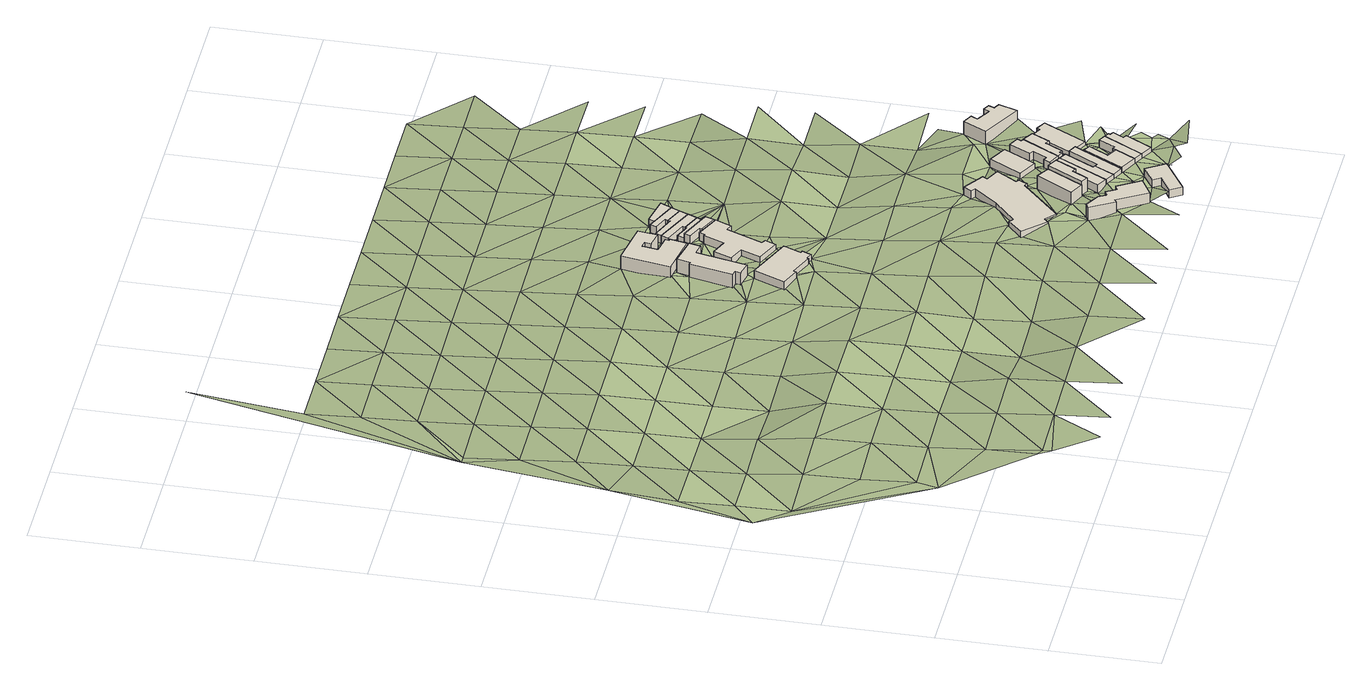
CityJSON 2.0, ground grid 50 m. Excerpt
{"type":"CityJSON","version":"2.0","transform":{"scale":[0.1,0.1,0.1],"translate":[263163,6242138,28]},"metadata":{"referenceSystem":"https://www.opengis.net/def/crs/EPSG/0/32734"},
"CityObjects":{
"building1":{"type":"Building","attributes":{"building":"monastery","building:levels":1,"building:use":"school","building_height":4.1,"plus_code":"4FRW3C8Q+PVQ","ground_height":47.66,"roof_height":51.76},"geometry":[{"type":"Solid","lod":"1","boundaries":[[[[0,1,2,3]],[[1,4,5,2]],[[4,6,7,5]],[[6,8,9,7]],[[8,10,11,9]],[[10,12,13,11]],[[12,14,15,13]],[[14,16,17,15]],[[16,18,19,17]],[[18,0,3,19]],[[3,2,5,7,9,11,13,15,17,19]],[[18,16,14,12,10,8,6,4,1,0]]]]}]},
"building2":{"type":"Building","attributes":{"address":"Holy Cross Catholic Church 31 Nile Street 7925 District Sic","building":"church","building:levels":2,"amenity":"place_of_worship","building_height":6.9,"plus_code":"4FRW3C8Q+RVJ","ground_height":45.79,"roof_height":52.69},"geometry":[{"type":"Solid","lod":"1","boundaries":[[[[20,21,22,23]],[[21,24,25,22]],[[24,26,27,25]],[[26,28,29,27]],[[28,30,31,29]],[[30,32,33,31]],[[32,34,35,33]],[[34,36,37,35]],[[36,38,39,37]],[[38,20,23,39]],[[23,22,25,27,29,31,33,35,37,39]],[[38,36,34,32,30,28,26,24,21,20]]]]}]},
"building3":{"type":"Building","attributes":{"address":"4 Worcester Road Walmer Estate Cape Town","building":"house","building:levels":2,"building_height":6.9,"plus_code":"4FRW3C8R+64H","ground_height":60.6,"roof_height":67.5},"geometry":[{"type":"Solid","lod":"1","boundaries":[[[[40,41,42,43]],[[41,44,45,42]],[[44,46,47,45]],[[46,48,49,47]],[[48,50,51,49]],[[50,52,53,51]],[[52,54,55,53]],[[54,56,57,55]],[[56,58,59,57]],[[58,60,61,59]],[[60,40,43,61]],[[43,42,45,47,49,51,53,55,57,59,61]],[[60,58,56,54,52,50,48,46,44,41,40]]]]}]},
"building4":{"type":"Building","attributes":{"building":"school","building:levels":2,"building_height":6.9,"plus_code":"4FRW3C8Q+WVW","ground_height":43.43,"roof_height":50.33},"geometry":[{"type":"Solid","lod":"1","boundaries":[[[[62,63,64,65]],[[63,66,67,64]],[[66,68,69,67]],[[68,70,71,69]],[[70,72,73,71]],[[72,74,75,73]],[[74,76,77,75]],[[76,78,79,77]],[[78,80,81,79]],[[80,82,83,81]],[[82,84,85,83]],[[84,62,65,85]],[[65,64,67,69,71,73,75,77,79,81,83,85]],[[84,82,80,78,76,74,72,70,68,66,63,62]]]]}]},
"building5":{"type":"Building","attributes":{"building":"school","building:levels":1,"building_height":4.1,"plus_code":"4FRW3C8Q+RWH","ground_height":45.67,"roof_height":49.77},"geometry":[{"type":"Solid","lod":"1","boundaries":[[[[86,87,88,89]],[[87,90,91,88]],[[90,92,93,91]],[[92,94,95,93]],[[94,96,97,95]],[[96,98,99,97]],[[98,100,101,99]],[[100,102,103,101]],[[102,104,105,103]],[[104,106,107,105]],[[106,108,109,107]],[[108,110,111,109]],[[110,112,113,111]],[[112,86,89,113]],[[89,88,91,93,95,97,99,101,103,105,107,109,111,113]],[[112,110,108,106,104,102,100,98,96,94,92,90,87,86]]]]}]},
"building6":{"type":"Building","attributes":{"address":"District Six Guesthouse 2 Chester Road Walmer Estate Cape Town","building":"guest_house","building:levels":1,"rooms":"12","building_height":4.1,"plus_code":"4FRW3C8R+C48","ground_height":56.32,"roof_height":60.42},"geometry":[{"type":"Solid","lod":"1","boundaries":[[[[114,115,116,117]],[[115,118,119,116]],[[118,120,121,119]],[[120,122,123,121]],[[122,124,125,123]],[[124,126,127,125]],[[126,128,129,127]],[[128,130,131,129]],[[130,132,133,131]],[[132,134,135,133]],[[134,136,137,135]],[[136,138,139,137]],[[138,140,141,139]],[[140,142,143,141]],[[142,144,145,143]],[[144,146,147,145]],[[146,114,117,147]],[[117,116,119,121,123,125,127,129,131,133,135,137,139,141,143,145,147]],[[146,144,142,140,138,136,134,132,130,128,126,124,122,120,118,115,114]]]]}]},
"building7":{"type":"Building","attributes":{"address":"6 Worcester Road Walmer Estate Cape Town","building":"house","building:levels":1,"building_height":4.1,"plus_code":"4FRW3C8R+55H","ground_height":63.74,"roof_height":67.84},"geometry":[{"type":"Solid","lod":"1","boundaries":[[[[148,149,150,151]],[[149,152,153,150]],[[152,154,155,153]],[[154,156,157,155]],[[156,158,159,157]],[[158,148,151,159]],[[151,150,153,155,157,159]],[[158,156,154,152,149,148]]]]}]},
"building8":{"type":"Building","attributes":{"address":"7 Worcester Road Walmer Estate Cape Town","building":"house","building:levels":2,"building_height":6.9,"plus_code":"4FRW3C8R+85J","ground_height":59.17,"roof_height":66.07},"geometry":[{"type":"Solid","lod":"1","boundaries":[[[[160,161,162,163]],[[161,164,165,162]],[[164,166,167,165]],[[166,160,163,167]],[[163,162,165,167]],[[166,164,161,160]]]]}]},
"building9":{"type":"Building","attributes":{"building":"house","building:levels":1,"building_height":4.1,"plus_code":"4FRW3C8Q+VXQ","ground_height":45.67,"roof_height":49.77},"geometry":[{"type":"Solid","lod":"1","boundaries":[[[[168,169,170,171]],[[169,172,173,170]],[[172,174,175,173]],[[174,176,177,175]],[[176,178,179,177]],[[178,168,171,179]],[[171,170,173,175,177,179]],[[178,176,174,172,169,168]]]]}]},
"building10":{"type":"Building","attributes":{"address":"9 Worcester Road Walmer Estate Cape Town","building":"house","building:levels":2,"building_height":6.9,"plus_code":"4FRW3C8R+85Q","ground_height":61.11,"roof_height":68.01},"geometry":[{"type":"Solid","lod":"1","boundaries":[[[[180,181,182,183]],[[181,184,185,182]],[[184,186,187,185]],[[186,188,189,187]],[[188,190,191,189]],[[190,180,183,191]],[[183,182,185,187,189,191]],[[190,188,186,184,181,180]]]]}]},
"building11":{"type":"Building","attributes":{"building":"house","building:levels":1,"building_height":4.1,"plus_code":"4FRW3C8R+V2R","ground_height":43.44,"roof_height":47.54},"geometry":[{"type":"Solid","lod":"1","boundaries":[[[[192,193,194,195]],[[193,196,197,194]],[[196,198,199,197]],[[198,200,201,199]],[[200,202,203,201]],[[202,192,195,203]],[[195,194,197,199,201,203]],[[202,200,198,196,193,192]]]]}]},
"building12":{"type":"Building","attributes":{"address":"11 Worcester Road Walmer Estate Cape Town","building":"house","building:levels":1,"building_height":4.1,"plus_code":"4FRW3C8R+866","ground_height":61.11,"roof_height":65.21},"geometry":[{"type":"Solid","lod":"1","boundaries":[[[[204,205,206,207]],[[205,208,209,206]],[[208,210,211,209]],[[210,212,213,211]],[[212,214,215,213]],[[214,216,217,215]],[[216,218,219,217]],[[218,204,207,219]],[[207,206,209,211,213,215,217,219]],[[218,216,214,212,210,208,205,204]]]]}]},
"building13":{"type":"Building","attributes":{"building":"house","building:levels":1,"building_height":4.1,"plus_code":"4FRW3C8R+W2C","ground_height":43.44,"roof_height":47.54},"geometry":[{"type":"Solid","lod":"1","boundaries":[[[[193,220,221,194]],[[220,222,223,221]],[[222,224,225,223]],[[224,226,227,225]],[[226,196,197,227]],[[196,193,194,197]],[[194,221,223,225,227,197]],[[196,226,224,222,220,193]]]]}]},
"building14":{"type":"Building","attributes":{"building":"house","building:levels":1,"building_height":4.1,"plus_code":"4FRW3C8R+W2M","ground_height":43.44,"roof_height":47.54},"geometry":[{"type":"Solid","lod":"1","boundaries":[[[[220,228,229,221]],[[228,230,231,229]],[[230,232,233,231]],[[232,234,235,233]],[[234,222,223,235]],[[222,220,221,223]],[[221,229,231,233,235,223]],[[222,234,232,230,228,220]]]]}]},
"building15":{"type":"Building","attributes":{"address":"13 Worcester Road Walmer Estate Cape Town","building":"house","building:levels":1,"building_height":4.1,"plus_code":"4FRW3C8R+868","ground_height":61.11,"roof_height":65.21},"geometry":[{"type":"Solid","lod":"1","boundaries":[[[[204,236,237,207]],[[236,238,239,237]],[[238,240,241,239]],[[240,242,243,241]],[[242,205,206,243]],[[205,204,207,206]],[[207,237,239,241,243,206]],[[205,242,240,238,236,204]]]]}]},
"building16":{"type":"Building","attributes":{"building":"house","building:levels":1,"building_height":4.1,"plus_code":"4FRW3C8R+W2W","ground_height":43.38,"roof_height":47.48},"geometry":[{"type":"Solid","lod":"1","boundaries":[[[[228,244,245,229]],[[244,246,247,245]],[[246,248,249,247]],[[248,250,251,249]],[[250,252,253,251]],[[252,230,231,253]],[[230,228,229,231]],[[229,245,247,249,251,253,231]],[[230,252,250,248,246,244,228]]]]}]},
"building17":{"type":"Building","attributes":{"address":"15 Walmer Estate Cape Town","building":"house","building:levels":1,"building_height":4.1,"plus_code":"4FRW3C8R+872","ground_height":61.11,"roof_height":65.21},"geometry":[{"type":"Solid","lod":"1","boundaries":[[[[254,255,256,257]],[[255,258,259,256]],[[258,260,261,259]],[[260,262,263,261]],[[262,238,239,263]],[[238,236,237,239]],[[236,254,257,237]],[[257,256,259,261,263,239,237]],[[236,238,262,260,258,255,254]]]]}]},
"building18":{"type":"Building","attributes":{"address":"17 Worcester Road Walmer Estate Cape Town","building":"house","building:levels":1,"building_height":4.1,"plus_code":"4FRW3C8R+77C","ground_height":61.67,"roof_height":65.77},"geometry":[{"type":"Solid","lod":"1","boundaries":[[[[264,265,266,267]],[[265,268,269,266]],[[268,270,271,269]],[[270,272,273,271]],[[272,274,275,273]],[[274,264,267,275]],[[267,266,269,271,273,275]],[[274,272,270,268,265,264]]]]}]},
"building19":{"type":"Building","attributes":{"building":"house","building:levels":1,"building_height":4.1,"plus_code":"4FRW3C8R+W3R","ground_height":43.38,"roof_height":47.48},"geometry":[{"type":"Solid","lod":"1","boundaries":[[[[246,244,245,247]],[[244,276,277,245]],[[276,278,279,277]],[[278,246,247,279]],[[247,245,277,279]],[[278,276,244,246]]]]}]},
"building20":{"type":"Building","attributes":{"address":"19 Worcester Road Walmer Estate Cape Town","building":"house","building:levels":1,"building_height":4.1,"plus_code":"4FRW3C8R+774","ground_height":61.67,"roof_height":65.77},"geometry":[{"type":"Solid","lod":"1","boundaries":[[[[270,268,269,271]],[[268,280,281,269]],[[280,282,283,281]],[[282,284,285,283]],[[284,286,287,285]],[[286,288,289,287]],[[288,270,271,289]],[[271,269,281,283,285,287,289]],[[288,286,284,282,280,268,270]]]]}]},
"building21":{"type":"Building","attributes":{"address":"8 Chester Road Walmer Estate Cape Town","building":"house","building:levels":1,"building_height":4.1,"plus_code":"4FRW3C8R+C6H","ground_height":57.24,"roof_height":61.34},"geometry":[{"type":"Solid","lod":"1","boundaries":[[[[290,291,292,293]],[[291,294,295,292]],[[294,296,297,295]],[[296,290,293,297]],[[293,292,295,297]],[[296,294,291,290]]]]}]},
"building22":{"type":"Building","attributes":{"address":"21 Worcester Road Walmer Estate Cape Town","building":"house","building:levels":1,"building_height":4.1,"plus_code":"4FRW3C8R+68R","ground_height":61.67,"roof_height":65.77},"geometry":[{"type":"Solid","lod":"1","boundaries":[[[[280,298,299,281]],[[298,300,301,299]],[[300,302,303,301]],[[302,304,305,303]],[[304,306,307,305]],[[306,308,309,307]],[[308,282,283,309]],[[282,280,281,283]],[[281,299,301,303,305,307,309,283]],[[282,308,306,304,302,300,298,280]]]]}]},
"building23":{"type":"Building","attributes":{"address":"10 Chester Road Walmer Estate Cape Town","building":"house","building:levels":1,"building_height":4.1,"plus_code":"4FRW3C8R+97M","ground_height":59.17,"roof_height":63.27},"geometry":[{"type":"Solid","lod":"1","boundaries":[[[[310,311,312,313]],[[311,314,315,312]],[[314,316,317,315]],[[316,318,319,317]],[[318,320,321,319]],[[320,322,323,321]],[[322,324,325,323]],[[324,326,327,325]],[[326,328,329,327]],[[328,310,313,329]],[[313,312,315,317,319,321,323,325,327,329]],[[328,326,324,322,320,318,316,314,311,310]]]]}]},
"building24":{"type":"Building","attributes":{"address":"12 Chester Road Walmer Estate Cape Town","building":"house","building:levels":1,"building_height":4.1,"plus_code":"4FRW3C8R+98R","ground_height":59.43,"roof_height":63.53},"geometry":[{"type":"Solid","lod":"1","boundaries":[[[[330,331,332,333]],[[331,334,335,332]],[[334,336,337,335]],[[336,338,339,337]],[[338,340,341,339]],[[340,342,343,341]],[[342,344,345,343]],[[344,330,333,345]],[[333,332,335,337,339,341,343,345]],[[344,342,340,338,336,334,331,330]]]]}]},
"building25":{"type":"Building","attributes":{"address":"14 Chester Road Walmer Estate Cape Town","building":"house","building:levels":1,"building_height":4.1,"plus_code":"4FRW3C8R+983","ground_height":58.74,"roof_height":62.84},"geometry":[{"type":"Solid","lod":"1","boundaries":[[[[346,347,348,349]],[[347,350,351,348]],[[350,352,353,351]],[[352,354,355,353]],[[354,356,357,355]],[[356,358,359,357]],[[358,346,349,359]],[[349,348,351,353,355,357,359]],[[358,356,354,352,350,347,346]]]]}]},
"building26":{"type":"Building","attributes":{"address":"7-13 Walmer Estate","building":"terrace","building:levels":2,"building:units":"4","building_height":6.9,"plus_code":"4FRW3C8R+F9M","ground_height":56.03,"roof_height":62.93},"geometry":[{"type":"Solid","lod":"1","boundaries":[[[[360,361,362,363]],[[361,364,365,362]],[[364,366,367,365]],[[366,368,369,367]],[[368,370,371,369]],[[370,372,373,371]],[[372,374,375,373]],[[374,376,377,375]],[[376,378,379,377]],[[378,360,363,379]],[[363,362,365,367,369,371,373,375,377,379]],[[378,376,374,372,370,368,366,364,361,360]]]]}]},
"terrain1":{"type":"TINRelief","geometry":[{"type":"CompositeSurface","lod":"1","boundaries":[[[380,381,382]],[[381,383,382]],[[381,380,384]],[[385,382,383]],[[386,381,384]],[[387,382,385]],[[383,381,388]],[[389,381,386]],[[390,391,380]],[[392,384,380]],[[393,394,390]],[[381,389,388]],[[383,395,385]],[[390,394,391]],[[380,391,392]],[[386,384,396]],[[383,388,395]],[[397,394,393]],[[386,396,389]],[[393,398,397]],[[396,384,392]],[[385,399,387]],[[394,400,391]],[[385,395,399]],[[401,388,389]],[[394,397,400]],[[396,402,389]],[[392,391,403]],[[399,404,387]],[[389,402,401]],[[395,388,405]],[[403,391,400]],[[406,396,392]],[[407,387,404]],[[397,408,409]],[[388,401,405]],[[410,387,407]],[[396,406,402]],[[411,399,395]],[[406,392,403]],[[400,397,412]],[[395,405,411]],[[413,401,402]],[[404,399,414]],[[397,409,412]],[[406,413,402]],[[415,403,400]],[[407,416,410]],[[399,411,414]],[[405,401,417]],[[407,404,418]],[[412,415,400]],[[401,413,417]],[[406,403,419]],[[404,414,418]],[[420,409,421]],[[416,407,422]],[[405,423,411]],[[419,403,415]],[[417,424,405]],[[410,416,425]],[[426,413,406]],[[407,418,422]],[[412,409,427]],[[405,424,423]],[[428,414,411]],[[419,426,406]],[[429,417,413]],[[420,427,409]],[[416,422,425]],[[415,412,430]],[[411,423,428]],[[425,431,410]],[[432,418,414]],[[426,429,413]],[[417,433,424]],[[427,430,412]],[[431,434,410]],[[435,419,415]],[[414,428,432]],[[418,436,422]],[[417,429,433]],[[423,424,437]],[[415,430,435]],[[426,419,438]],[[418,432,436]],[[439,427,420]],[[440,425,422]],[[441,442,420]],[[424,433,437]],[[434,443,410]],[[428,423,444]],[[438,419,435]],[[429,426,445]],[[420,442,439]],[[422,436,440]],[[446,430,427]],[[431,425,447]],[[423,437,444]],[[433,429,445]],[[432,428,448]],[[445,426,438]],[[427,439,446]],[[447,425,440]],[[435,430,449]],[[450,434,431]],[[428,444,448]],[[442,441,451]],[[437,433,452]],[[436,432,453]],[[435,449,438]],[[449,430,446]],[[433,445,452]],[[450,431,447]],[[432,448,453]],[[442,454,439]],[[440,436,455]],[[438,456,445]],[[457,444,437]],[[458,437,452]],[[454,442,451]],[[449,456,438]],[[436,453,455]],[[459,446,439]],[[440,460,447]],[[437,458,457]],[[445,461,452]],[[462,448,444]],[[447,460,450]],[[459,439,454]],[[456,461,445]],[[460,440,455]],[[463,449,446]],[[444,457,462]],[[464,465,451]],[[452,466,458]],[[453,448,467]],[[463,446,459]],[[461,466,452]],[[468,456,449]],[[448,462,467]],[[469,450,460]],[[454,451,470]],[[471,455,453]],[[472,457,458]],[[449,463,468]],[[466,473,458]],[[461,456,474]],[[470,451,465]],[[453,467,471]],[[475,466,461]],[[459,454,476]],[[460,455,477]],[[458,473,472]],[[478,462,457]],[[456,468,474]],[[461,479,475]],[[476,454,470]],[[477,455,471]],[[473,466,480]],[[12,466,475]],[[461,474,479]],[[463,459,481]],[[482,469,460]],[[457,472,478]],[[480,466,483]],[[465,484,485]],[[466,12,483]],[[462,486,467]],[[463,481,468]],[[459,476,481]],[[460,477,482]],[[483,487,480]],[[480,20,473]],[[470,465,40]],[[474,488,479]],[[489,472,473]],[[462,478,486]],[[483,12,490]],[[491,474,468]],[[492,471,467]],[[493,476,470]],[[473,20,489]],[[494,488,474]],[[12,495,490]],[[40,465,485]],[[496,493,470]],[[474,491,494]],[[481,497,468]],[[468,497,491]],[[470,40,496]],[[467,486,492]],[[472,82,478]],[[476,493,498]],[[495,499,490]],[[36,20,38]],[[500,494,491]],[[82,472,489]],[[471,501,477]],[[20,36,489]],[[10,495,12]],[[498,481,476]],[[502,490,499]],[[502,30,490]],[[499,495,503]],[[504,485,505]],[[495,10,503]],[[40,485,506]],[[477,501,482]],[[501,471,492]],[[10,507,508]],[[506,485,509]],[[496,40,510]],[[36,511,489]],[[510,40,60]],[[499,503,512]],[[478,513,486]],[[514,515,496]],[[502,499,516]],[[517,508,491]],[[32,30,502]],[[485,504,509]],[[514,496,510]],[[517,491,497]],[[82,513,478]],[[503,10,518]],[[32,502,516]],[[481,498,519]],[[10,508,517]],[[511,36,34]],[[510,60,520]],[[481,521,497]],[[522,520,60]],[[523,519,498]],[[510,520,514]],[[10,517,518]],[[522,524,525]],[[34,32,511]],[[486,526,492]],[[482,501,527]],[[102,32,516]],[[528,149,504]],[[521,481,519]],[[72,70,76]],[[522,525,181]],[[529,525,530]],[[516,104,102]],[[513,526,486]],[[511,32,102]],[[181,520,522]],[[518,517,531]],[[76,70,68]],[[518,531,532]],[[74,72,76]],[[149,533,504]],[[534,517,497]],[[218,525,529]],[[152,149,528]],[[513,82,80]],[[520,164,514]],[[181,525,218]],[[94,535,532]],[[66,63,68]],[[169,63,511]],[[102,172,511]],[[76,68,78]],[[521,534,497]],[[169,511,172]],[[536,529,533]],[[224,68,63]],[[94,532,531]],[[529,537,218]],[[501,492,538]],[[181,218,184]],[[78,68,224]],[[92,535,94]],[[98,172,102]],[[63,169,224]],[[102,100,98]],[[539,492,526]],[[537,529,536]],[[148,533,149]],[[540,514,164]],[[521,519,132]],[[98,174,172]],[[224,169,200]],[[78,224,222]],[[148,536,533]],[[218,216,184]],[[98,176,174]],[[234,78,222]],[[80,78,234]],[[517,541,531]],[[134,132,519]],[[536,542,537]],[[517,534,543]],[[538,492,539]],[[216,186,184]],[[226,224,200]],[[96,176,98]],[[132,130,521]],[[521,130,534]],[[513,544,526]],[[527,501,545]],[[546,536,148]],[[513,80,544]],[[542,536,546]],[[547,200,548]],[[216,188,186]],[[547,226,200]],[[234,248,80]],[[216,214,188]],[[96,178,176]],[[94,531,541]],[[540,164,549]],[[517,543,541]],[[550,551,148]],[[248,234,250]],[[549,164,180]],[[551,550,552]],[[551,552,553]],[[250,234,232]],[[214,212,188]],[[546,148,554]],[[278,80,248]],[[545,501,538]],[[554,148,551]],[[180,555,549]],[[190,188,212]],[[555,556,549]],[[539,526,557]],[[232,230,250]],[[544,80,278]],[[252,250,230]],[[558,559,556]],[[96,94,560]],[[246,278,248]],[[558,556,555]],[[190,212,210]],[[130,561,534]],[[180,190,328]],[[557,526,544]],[[562,559,558]],[[551,563,564]],[[178,96,560]],[[554,551,565]],[[566,130,567]],[[568,240,238]],[[210,208,190]],[[569,555,180]],[[178,560,168]],[[562,567,570]],[[262,568,238]],[[543,534,561]],[[94,541,560]],[[190,208,328]],[[180,328,569]],[[571,565,551]],[[168,560,572]],[[564,571,551]],[[205,328,208]],[[555,290,558]],[[560,220,572]],[[568,262,573]],[[566,561,130]],[[558,290,562]],[[562,290,567]],[[205,574,328]],[[539,575,538]],[[328,326,569]],[[228,220,560]],[[566,567,290]],[[576,539,557]],[[288,272,577]],[[568,574,205]],[[324,569,326]],[[274,272,288]],[[568,578,574]],[[568,573,578]],[[569,324,579]],[[544,278,580]],[[581,564,582]],[[564,581,571]],[[543,583,541]],[[578,573,584]],[[585,569,579]],[[244,228,586]],[[587,264,274]],[[561,588,543]],[[573,587,584]],[[589,578,590]],[[575,539,576]],[[591,284,288]],[[590,578,584]],[[284,274,288]],[[228,560,586]],[[585,592,569]],[[580,278,276]],[[276,244,586]],[[580,557,544]],[[593,545,538]],[[274,594,587]],[[595,571,581]],[[571,595,596]],[[284,594,274]],[[587,597,584]],[[590,584,342]],[[583,543,588]],[[594,597,587]],[[581,582,598]],[[592,585,599]],[[566,290,600]],[[590,342,340]],[[594,284,597]],[[600,561,566]],[[541,601,560]],[[597,284,282]],[[581,602,595]],[[304,603,596]],[[593,538,575]],[[276,586,580]],[[595,604,596]],[[282,308,597]],[[605,576,557]],[[306,304,308]],[[592,606,290]],[[607,608,330]],[[304,596,609]],[[601,541,583]],[[606,592,599]],[[580,605,557]],[[308,610,597]],[[330,344,607]],[[304,610,308]],[[290,606,600]],[[599,607,606]],[[560,611,586]],[[612,588,561]],[[613,607,344]],[[561,600,614]],[[613,606,607]],[[586,611,580]],[[344,615,613]],[[575,576,616]],[[560,601,611]],[[617,576,605]],[[618,354,597]],[[561,614,612]],[[606,619,600]],[[620,583,588]],[[616,576,617]],[[613,621,606]],[[614,600,619]],[[593,575,622]],[[605,580,623]],[[620,588,612]],[[611,624,580]],[[625,601,583]],[[614,619,626]],[[622,575,616]],[[580,624,623]],[[627,617,605]],[[625,583,620]],[[614,628,612]],[[629,611,601]],[[605,623,627]],[[617,630,616]],[[601,625,629]],[[611,631,624]],[[612,632,620]],[[616,630,622]],[[630,617,627]],[[611,629,631]],[[633,623,624]],[[620,634,625]],[[623,633,627]],[[624,631,633]],[[635,622,630]],[[625,636,629]],[[631,629,636]],[[630,627,637]],[[633,638,627]],[[637,627,638]],[[639,633,631]],[[640,635,630]],[[630,637,640]],[[641,638,633]],[[638,642,637]],[[637,642,640]]]}]}
},
"vertices":[
[1924,1545,197],[1926,1552,197],[1926,1552,238],[1924,1545,238],[1956,1540,197],[1956,1540,238],[1974,1583,197],[1974,1583,238],[1963,1587,197],[1963,1587,238],[1998,1669,197],[1998,1669,238],[1787,1758,197],[1787,1758,238],[1726,1612,197],[1726,1612,238],[1812,1576,197],[1812,1576,238],[1818,1590,197],[1818,1590,238],
[1767,2040,178],[1724,1838,178],[1724,1838,247],[1767,2040,247],[1748,1833,178],[1748,1833,247],[1742,1807,178],[1742,1807,247],[1810,1793,178],[1810,1793,247],[1860,2028,178],[1860,2028,247],[1912,2017,178],[1912,2017,247],[1924,2072,178],[1924,2072,247],[1793,2100,178],[1793,2100,247],[1779,2038,178],[1779,2038,247],
[2322,392,326],[2386,282,326],[2386,282,395],[2322,392,395],[2401,291,326],[2401,291,395],[2484,154,326],[2484,154,395],[2570,204,326],[2570,204,395],[2506,308,326],[2506,308,395],[2483,296,326],[2483,296,395],[2455,345,326],[2455,345,395],[2431,333,326],[2431,333,395],[2412,367,326],[2412,367,395],[2344,405,326],[2344,405,395],
[1958,2087,154],[1973,2166,154],[1973,2166,223],[1958,2087,223],[1965,2167,154],[1965,2167,223],[1968,2186,154],[1968,2186,223],[1885,2201,154],[1885,2201,223],[1897,2272,154],[1897,2272,223],[1925,2268,154],[1925,2268,223],[1919,2238,154],[1919,2238,223],[1996,2224,154],[1996,2224,223],[2009,2316,154],[2009,2316,223],[1804,2350,154],[1804,2350,223],[1763,2121,154],[1763,2121,223],
[2032,1712,177],[2053,1762,177],[2053,1762,218],[2032,1712,218],[2034,1773,177],[2034,1773,218],[2103,1940,177],[2103,1940,218],[2133,1928,177],[2133,1928,218],[2166,2003,177],[2166,2003,218],[2055,2053,177],[2055,2053,218],[2045,2027,177],[2045,2027,218],[2037,2030,177],[2037,2030,218],[1998,1933,177],[1998,1933,218],[1923,1964,177],[1923,1964,218],[1889,1880,177],[1889,1880,218],[1961,1850,177],[1961,1850,218],[1923,1758,177],[1923,1758,218],
[2346,537,283],[2534,715,283],[2534,715,324],[2346,537,324],[2551,708,283],[2551,708,324],[2572,750,283],[2572,750,324],[2558,758,283],[2558,758,324],[2619,853,283],[2619,853,324],[2554,885,283],[2554,885,324],[2567,907,283],[2567,907,324],[2471,971,283],[2471,971,324],[2447,933,283],[2447,933,324],[2467,920,283],[2467,920,324],[2380,813,283],[2380,813,324],[2269,713,283],[2269,713,324],[2250,728,283],[2250,728,324],[2183,662,283],[2183,662,324],[2279,562,283],[2279,562,324],[2299,579,283],[2299,579,324],
[2659,213,357],[2580,163,357],[2580,163,398],[2659,213,398],[2603,128,357],[2603,128,398],[2518,74,357],[2518,74,398],[2551,22,357],[2551,22,398],[2715,126,357],[2715,126,398],
[2504,457,312],[2598,625,312],[2598,625,381],[2504,457,381],[2538,661,312],[2538,661,381],[2439,490,312],[2439,490,381],
[2182,2052,177],[2034,2115,177],[2034,2115,218],[2182,2052,218],[2021,2086,177],[2021,2086,218],[2086,2058,177],[2086,2058,218],[2083,2049,177],[2083,2049,218],[2167,2011,177],[2167,2011,218],
[2598,625,331],[2504,457,331],[2504,457,400],[2598,625,400],[2535,440,331],[2535,440,400],[2575,512,331],[2575,512,400],[2592,503,331],[2592,503,400],[2645,599,331],[2645,599,400],
[2182,2052,154],[2199,2092,154],[2199,2092,195],[2182,2052,195],[2117,2128,154],[2117,2128,195],[2112,2121,154],[2112,2121,195],[2048,2148,154],[2048,2148,195],[2034,2115,154],[2034,2115,195],
[2580,366,331],[2705,595,331],[2705,595,372],[2580,366,372],[2687,606,331],[2687,606,372],[2664,565,331],[2664,565,372],[2647,574,331],[2647,574,372],[2597,483,331],[2597,483,372],[2585,490,331],[2585,490,372],[2531,392,331],[2531,392,372],
[2218,2135,154],[2218,2135,195],[2033,2217,154],[2033,2217,195],[2019,2184,154],[2019,2184,195],[2122,2139,154],[2122,2139,195],
[2236,2176,154],[2236,2176,195],[2154,2212,154],[2154,2212,195],[2151,2201,154],[2151,2201,195],[2046,2243,154],[2046,2243,195],
[2625,342,331],[2625,342,372],[2675,434,331],[2675,434,372],[2664,440,331],[2664,440,372],[2739,577,331],[2739,577,372],
[2254,2216,154],[2254,2216,195],[2135,2268,154],[2135,2268,195],[2108,2280,154],[2108,2280,195],[2095,2252,154],[2095,2252,195],[2160,2224,154],[2160,2224,195],
[2676,317,331],[2778,503,331],[2778,503,372],[2676,317,372],[2804,547,331],[2804,547,372],[2765,566,331],[2765,566,372],[2687,427,331],[2687,427,372],
[2778,503,337],[2676,317,337],[2676,317,378],[2778,503,378],[2754,274,337],[2754,274,378],[2806,368,337],[2806,368,378],[2758,394,337],[2758,394,378],[2809,486,337],[2809,486,378],
[2279,2269,154],[2279,2269,195],[2148,2295,154],[2148,2295,195],
[2797,252,337],[2797,252,378],[2899,437,337],[2899,437,378],[2866,454,337],[2866,454,378],[2827,377,337],[2827,377,378],[2814,383,337],[2814,383,378],
[2692,900,292],[2610,750,292],[2610,750,333],[2692,900,333],[2698,703,292],[2698,703,333],[2779,853,292],[2779,853,333],
[2853,222,337],[2853,222,378],[2922,346,337],[2922,346,378],[2906,355,337],[2906,355,378],[2934,406,337],[2934,406,378],[2918,415,337],[2918,415,378],[2922,424,337],[2922,424,378],
[2744,609,312],[2840,783,312],[2840,783,353],[2744,609,353],[2829,791,312],[2829,791,353],[2839,809,312],[2839,809,353],[2792,834,312],[2792,834,353],[2738,734,312],[2738,734,353],[2758,723,312],[2758,723,353],[2722,658,312],[2722,658,353],[2706,667,312],[2706,667,353],[2690,637,312],[2690,637,353],
[2840,783,314],[2744,609,314],[2744,609,355],[2840,783,355],[2767,596,314],[2767,596,355],[2773,608,314],[2773,608,355],[2785,601,314],[2785,601,355],[2829,681,314],[2829,681,355],[2847,671,314],[2847,671,355],[2891,754,314],[2891,754,355],
[2891,754,307],[2847,671,307],[2847,671,348],[2891,754,348],[2791,568,307],[2791,568,348],[2883,519,307],[2883,519,348],[2991,720,307],[2991,720,348],[2945,744,307],[2945,744,348],[2937,730,307],[2937,730,348],
[3089,941,280],[3062,955,280],[3062,955,349],[3089,941,349],[3072,983,280],[3072,983,349],[3042,999,280],[3042,999,349],[3028,972,280],[3028,972,349],[2962,1010,280],[2962,1010,349],[2978,1041,280],[2978,1041,349],[2932,1065,280],[2932,1065,349],[2875,956,280],[2875,956,349],[3061,854,280],[3061,854,349],
[349,656,205],[121,1255,152],[6,1405,148],[121,1505,148],[370,755,205],[121,1755,139],[370,1005,189],[168,2073,122],[370,1505,150],[370,1255,180],[586,266,276],[619,500,248],[619,755,224],[620,210,276],[619,250,276],[370,1755,135],[619,1005,212],[868,250,294],[729,19,303],[370,2005,124],[868,500,269],[619,1505,164],[619,1255,205],[868,755,237],[370,2255,111],[619,1755,134],[868,1005,225],[370,2505,89],[868,0,316],[1117,250,304],[333,2753,67],[619,2005,128],[1117,500,288],[868,1255,224],[619,2255,119],[1117,755,233],[370,2755,67],[868,1505,145],[619,2505,97],[1117,1005,226],[1366,250,319],[1117,0,327],[619,2755,75],[868,2005,136],[868,1755,137],[619,3005,57],[1117,1255,221],[1366,500,230],[868,2255,130],[1117,1505,164],[1366,755,229],[619,3255,44],[868,2505,107],[1117,1755,149],[619,3505,31],[1366,1005,226],[868,2755,84],[1117,2005,142],[1366,1255,219],[1615,500,252],[868,3005,65],[1615,0,335],[1615,250,315],[722,4047,3],[1117,2255,138],[1366,1505,178],[1615,755,234],[868,3255,49],[1117,2505,116],[1615,1005,235],[868,3505,34],[1864,250,324],[1366,1755,166],[1117,2755,93],[1864,500,299],[1117,3005,72],[1615,1255,224],[1366,2255,146],[1366,2005,161],[1864,755,290],[1117,3255,54],[1615,1505,206],[1366,2505,123],[1864,1005,257],[1864,0,353],[2113,250,336],[1615,1755,187],[1366,2755,101],[1864,1255,236],[1117,3505,38],[2113,500,315],[1366,3005,78],[1615,2255,151],[1615,2005,173],[1864,1505,216],[1726,1612,206],[2113,755,300],[1366,3255,59],[1615,2505,127],[1812,1576,216],[1724,1838,187],[2113,1005,277],[1366,3505,41],[1742,1807,197],[2113,0,365],[2362,250,350],[1615,2755,106],[1748,1833,197],[1818,1590,216],[1763,2121,178],[1810,1793,197],[1956,1540,216],[1615,3005,84],[2183,662,300],[1924,1545,216],[1864,1755,197],[2279,562,326],[2113,1255,245],[2250,728,307],[1889,1880,178],[1926,1552,216],[1615,3255,63],[1864,2005,178],[1923,1758,197],[2484,154,350],[2362,0,382],[2386,282,350],[1963,1587,216],[1974,1583,216],[2401,291,350],[2362,500,326],[1958,2087,178],[1961,1850,197],[1864,2505,132],[2346,537,326],[2299,579,326],[1923,1964,178],[2113,1505,222],[2032,1712,197],[2380,813,307],[2439,490,326],[2362,1005,283],[2412,367,350],[2269,713,307],[2431,333,350],[2455,345,350],[1864,2755,110],[1615,3505,45],[2518,74,389],[2506,308,357],[2483,296,350],[2113,1755,197],[2053,1762,197],[2570,204,357],[2362,1255,259],[2034,1773,197],[2611,250,357],[2580,366,357],[1864,3255,68],[1864,3005,90],[2534,715,312],[2362,1755,216],[2625,342,357],[2362,1505,217],[2113,2505,133],[1864,3505,48],[2676,317,357],[2117,2128,177],[2112,2121,177],[2551,708,312],[2715,126,389],[2756,127,362],[2718,113,389],[2723,106,389],[2754,274,362],[2610,750,312],[2572,750,312],[2113,2755,113],[2611,755,312],[2558,758,312],[2362,2005,167],[2611,1255,263],[2619,853,312],[2788,77,392],[2858,121,392],[2797,252,362],[2611,1005,292],[2567,907,292],[2739,577,337],[2698,703,312],[2554,885,292],[2853,222,362],[2199,2092,177],[2765,566,337],[2744,609,337],[2113,3255,73],[2113,3005,95],[2806,368,362],[2767,596,337],[2758,723,314],[2362,2505,133],[2956,162,362],[2896,72,392],[2611,1755,217],[2791,568,337],[2738,734,314],[2362,2255,154],[2804,547,337],[2611,1505,210],[2773,608,337],[2785,601,337],[2827,377,362],[2779,853,314],[2113,3505,52],[2860,500,337],[2950,237,362],[2922,346,362],[2883,519,337],[3075,99,389],[2792,834,314],[2860,1005,284],[2611,2005,182],[2986,217,359],[2906,355,362],[2980,291,362],[2362,2755,116],[2875,956,284],[2839,809,314],[2829,791,314],[3045,327,359],[3030,481,332],[2611,2255,137],[2860,1505,216],[2945,744,314],[2860,1255,219],[2937,730,314],[2362,3255,76],[2362,3005,98],[3060,573,332],[2932,1065,284],[2860,1755,179],[3061,854,307],[2362,3505,55],[2611,2755,115],[2611,2505,125],[2860,2005,181],[2997,1189,247],[2611,3005,98],[3109,1255,247],[2860,2255,127],[2611,3255,75],[2860,2505,123],[3109,1755,184],[2860,2755,113],[3109,2005,182],[2611,3505,56],[3109,2255,112],[2860,3255,73],[2860,3005,96],[3109,2505,115],[2860,3505,57],[3109,2755,107],[3109,3255,70]
]}
